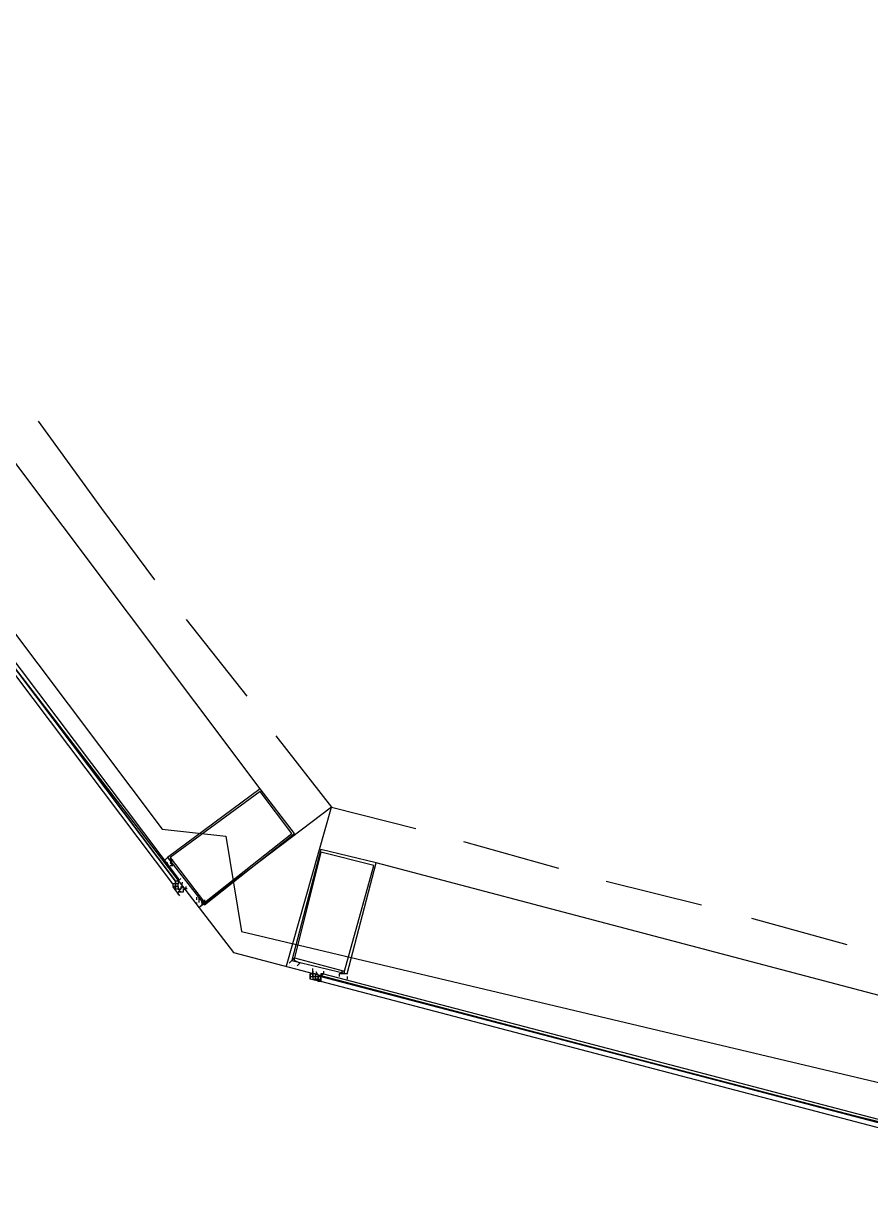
# Model space of a CAD drawing. Header units: feet. Extents: x -84 to 198, y -22 to 181.
# Drawn here: x 26.98 to 31.25, y 20.37 to 26.3 of the extents above; entities that cross this region are included whole.
import ezdxf

# ---------------------------------------------------------------- set-up
doc = ezdxf.new("R2010")
doc.units = ezdxf.units.FT
doc.layers.add('A-AREA-UNIDAD', color=30, linetype='CONTINUOUS')
doc.layers.add('A-LINEA', color=7, linetype='CONTINUOUS')

msp = doc.modelspace()

# ---------------------------------------------------------------- linework, layer by layer
at = {"layer": 'A-AREA-UNIDAD'}
msp.add_lwpolyline([(23.392, 28.4089), (25.28, 25.4756), (25.6, 25.44), (25.632, 24.96), (27.68, 22.24), (28, 22.2044), (28.08, 21.7244), (39.712, 18.9689), (47.68, 17.5644), (55.712, 16.5156), (55.808, 17.0489), (56.4, 17.0844), (56.448, 17.28), (58.752, 17.0844), (61.952, 30.56)], dxfattribs=at)
at = {"layer": 'A-LINEA'}
for p, q in [((28.1733, 22.4444), (25.9467, 25.4044)), ((27.8, 23.2978), (28.1067, 22.9111)), ((29.2, 22.1778), (29.68, 22.0444)), ((27.7067, 22.0578), (27.7067, 22.0578)), ((32.3467, 21.1244), (28.76, 22.0711)), ((27.7467, 21.9778), (27.7467, 21.9644)), ((27.7467, 21.9778), (27.7467, 21.9778)), ((27.7467, 21.9778), (27.7467, 21.9778)), ((27.7467, 21.9778), (27.7467, 21.9778)), ((27.7467, 21.9778), (27.7467, 21.9778)), ((27.7467, 21.9644), (27.7467, 21.9778)), ((27.7467, 21.9778), (27.7467, 21.9778)), ((27.7467, 21.9778), (27.7467, 21.9778)), ((27.76, 21.9778), (27.76, 21.9644)), ((27.76, 21.9778), (27.76, 21.9778)), ((27.76, 21.9778), (27.76, 21.9778)), ((27.76, 21.9778), (27.76, 21.9778)), ((27.76, 21.9778), (27.76, 21.9778)), ((27.76, 21.9778), (27.76, 21.9778)), ((27.76, 21.9778), (27.76, 21.9778)), ((27.76, 21.9778), (27.76, 21.9778)), ((27.76, 21.9778), (27.76, 21.9778)), ((27.76, 21.9778), (27.76, 21.9778)), ((27.76, 21.9778), (27.76, 21.9778)), ((27.76, 21.9778), (27.76, 21.9778)), ((27.76, 21.9778), (27.76, 21.9778)), ((27.76, 21.9778), (27.76, 21.9778)), ((27.76, 21.9778), (27.76, 21.9778)), ((27.76, 21.9778), (27.76, 21.9778)), ((27.76, 21.9778), (27.76, 21.9778)), ((27.76, 21.9778), (27.76, 21.9778)), ((27.7733, 21.9911), (27.7733, 21.9911)), ((29.92, 21.9778), (30.4, 21.8578)), ((27.7333, 21.9644), (27.7333, 21.9644)), ((27.7333, 21.9644), (27.7333, 21.9511)), ((27.7333, 21.9511), (27.7333, 21.9511)), ((27.7333, 21.9511), (27.7333, 21.9511)), ((27.7333, 21.9511), (27.7333, 21.9511)), ((27.7333, 21.9511), (27.7333, 21.9511)), ((27.7333, 21.9511), (27.7333, 21.9511)), ((27.7333, 21.9511), (27.7333, 21.9511)), ((27.7333, 21.9511), (27.7333, 21.9511)), ((27.7467, 21.9511), (27.7333, 21.9511)), ((27.7333, 21.9511), (27.7333, 21.9511)), ((27.7467, 21.9511), (27.7333, 21.9511)), ((27.7694, 21.9037), (27.7345, 21.9501)), ((27.76, 21.9644), (27.7467, 21.9644)), ((27.7467, 21.9644), (27.7467, 21.9644)), ((27.7467, 21.9644), (27.7467, 21.9644)), ((27.7467, 21.9644), (27.7467, 21.9644)), ((27.7467, 21.9644), (27.7467, 21.9644)), ((27.7467, 21.9644), (27.7467, 21.9644)), ((27.7467, 21.9644), (27.7467, 21.9644)), ((27.7467, 21.9644), (27.7467, 21.9644)), ((27.7467, 21.9644), (27.7467, 21.9644)), ((27.7467, 21.9644), (27.7467, 21.9644)), ((27.7467, 21.9644), (27.7467, 21.9644)), ((27.7467, 21.9644), (27.7467, 21.9511)), ((27.7467, 21.9644), (27.7467, 21.9644)), ((27.7467, 21.9644), (27.7467, 21.9644)), ((27.7467, 21.9644), (27.7467, 21.9644)), ((27.7467, 21.9644), (27.7467, 21.9644)), ((27.7467, 21.9644), (27.7467, 21.9644)), ((27.7467, 21.9511), (27.7467, 21.9644)), ((27.7467, 21.9644), (27.7467, 21.9644)), ((27.7467, 21.9644), (27.7467, 21.9644)), ((27.7467, 21.9644), (27.7467, 21.9644)), ((27.7467, 21.9644), (27.7467, 21.9644)), ((27.7467, 21.9644), (27.7467, 21.9644)), ((27.7467, 21.9644), (27.7467, 21.9644)), ((27.7467, 21.9644), (27.7467, 21.9644)), ((27.7467, 21.9644), (27.7467, 21.9644)), ((27.7467, 21.9644), (27.7467, 21.9644)), ((27.7467, 21.9644), (27.7467, 21.9644)), ((27.7467, 21.9511), (27.7467, 21.9511)), ((27.7467, 21.9511), (27.7467, 21.9511)), ((27.7467, 21.9511), (27.7467, 21.9511)), ((27.7467, 21.9511), (27.7467, 21.9511)), ((27.7467, 21.9511), (27.7467, 21.9511)), ((27.7467, 21.9511), (27.7467, 21.9511)), ((27.7467, 21.9511), (27.7467, 21.9511)), ((27.7467, 21.9511), (27.7467, 21.9511)), ((27.7467, 21.9511), (27.7467, 21.9511)), ((27.7467, 21.9511), (27.7467, 21.9511)), ((27.7467, 21.9511), (27.7467, 21.9511)), ((27.7467, 21.9511), (27.7467, 21.9511)), ((27.7467, 21.9511), (27.7467, 21.9511)), ((27.7467, 21.9511), (27.7467, 21.9511)), ((27.7467, 21.9511), (27.7467, 21.9511)), ((27.7467, 21.9511), (27.7467, 21.9511)), ((27.7467, 21.9511), (27.7467, 21.9511)), ((27.7467, 21.9378), (27.7467, 21.9511)), ((27.7467, 21.9511), (27.7467, 21.9511)), ((27.7467, 21.9511), (27.7467, 21.9511)), ((27.7467, 21.9511), (27.7467, 21.9511)), ((27.7467, 21.9511), (27.7467, 21.9511)), ((27.7467, 21.9511), (27.7467, 21.9511)), ((27.7467, 21.9511), (27.7467, 21.9511)), ((27.7467, 21.9511), (27.76, 21.9511)), ((27.7467, 21.9511), (27.7467, 21.9511)), ((27.7467, 21.9511), (27.7467, 21.9511)), ((27.7467, 21.9511), (27.7467, 21.9511)), ((27.7467, 21.9511), (27.7467, 21.9511)), ((27.76, 21.9511), (27.7467, 21.9511)), ((27.7467, 21.9378), (27.7467, 21.9378)), ((27.7467, 21.9378), (27.7467, 21.9378)), ((27.7467, 21.9378), (27.7467, 21.9378)), ((27.7467, 21.9378), (27.7467, 21.9378)), ((27.7467, 21.9378), (27.7467, 21.9378)), ((27.7467, 21.9378), (27.7467, 21.9378)), ((27.7467, 21.9378), (27.7467, 21.9378)), ((27.76, 21.9378), (27.7467, 21.9378)), ((27.7467, 21.9378), (27.7467, 21.9378)), ((27.7467, 21.9378), (27.7467, 21.9378)), ((27.76, 21.9644), (27.76, 21.9644)), ((27.76, 21.9644), (27.76, 21.9644)), ((27.76, 21.9644), (27.76, 21.9644)), ((27.76, 21.9644), (27.76, 21.9644)), ((27.76, 21.9644), (27.76, 21.9644)), ((27.76, 21.9644), (27.76, 21.9644)), ((27.76, 21.9644), (27.76, 21.9644)), ((27.76, 21.9644), (27.76, 21.9644)), ((27.76, 21.9644), (27.76, 21.9644)), ((27.76, 21.9644), (27.76, 21.9644)), ((27.76, 21.9644), (27.76, 21.9644)), ((27.76, 21.9644), (27.76, 21.9644)), ((27.76, 21.9644), (27.76, 21.9644)), ((27.76, 21.9644), (27.76, 21.9644)), ((27.76, 21.9644), (27.76, 21.9644)), ((27.76, 21.9644), (27.76, 21.9644)), ((27.76, 21.9644), (27.76, 21.9644)), ((27.76, 21.9644), (27.76, 21.9644)), ((27.76, 21.9644), (27.76, 21.9644)), ((27.76, 21.9644), (27.76, 21.9644)), ((27.76, 21.9644), (27.76, 21.9644)), ((27.76, 21.9644), (27.76, 21.9644)), ((27.76, 21.9644), (27.76, 21.9644)), ((27.76, 21.9644), (27.76, 21.9644)), ((27.76, 21.9511), (27.76, 21.9644)), ((27.76, 21.9644), (27.76, 21.9644)), ((27.76, 21.9511), (27.76, 21.9511)), ((27.76, 21.9511), (27.76, 21.9511)), ((27.76, 21.9511), (27.76, 21.9511)), ((27.76, 21.9511), (27.76, 21.9511)), ((27.76, 21.9511), (27.76, 21.9511)), ((27.76, 21.9511), (27.76, 21.9511)), ((27.76, 21.9511), (27.76, 21.9511)), ((27.76, 21.9511), (27.76, 21.9511)), ((27.76, 21.9511), (27.76, 21.9511)), ((27.76, 21.9511), (27.76, 21.9511)), ((27.76, 21.9511), (27.76, 21.9511)), ((27.76, 21.9511), (27.76, 21.9511)), ((27.76, 21.9511), (27.76, 21.9511)), ((27.76, 21.9511), (27.76, 21.9378)), ((27.76, 21.9511), (27.76, 21.9378)), ((27.76, 21.9511), (27.76, 21.9511)), ((27.76, 21.9511), (27.76, 21.9511)), ((27.76, 21.9511), (27.76, 21.9511)), ((27.76, 21.9511), (27.76, 21.9511)), ((27.76, 21.9511), (27.76, 21.9511)), ((27.76, 21.9511), (27.76, 21.9511)), ((27.76, 21.9511), (27.76, 21.9511)), ((27.76, 21.9511), (27.76, 21.9378)), ((27.76, 21.9511), (27.76, 21.9511)), ((27.76, 21.9511), (27.76, 21.9511)), ((27.76, 21.9511), (27.76, 21.9511)), ((27.76, 21.9511), (27.76, 21.9511)), ((27.76, 21.9511), (27.76, 21.9511)), ((27.76, 21.9511), (27.76, 21.9511)), ((27.76, 21.9511), (27.76, 21.9511)), ((27.76, 21.9511), (27.76, 21.9511)), ((27.76, 21.9378), (27.76, 21.9378)), ((27.76, 21.9378), (27.76, 21.9378)), ((27.76, 21.9378), (27.7733, 21.9378)), ((27.76, 21.9378), (27.76, 21.9378)), ((27.76, 21.9378), (27.76, 21.9378)), ((27.76, 21.9378), (27.76, 21.9378)), ((27.76, 21.9378), (27.76, 21.9378)), ((27.76, 21.9378), (27.76, 21.9378)), ((27.76, 21.9378), (27.76, 21.9378)), ((27.76, 21.9378), (27.76, 21.9378)), ((27.76, 21.9378), (27.76, 21.9378)), ((27.76, 21.9378), (27.76, 21.9378)), ((27.76, 21.9378), (27.76, 21.9378)), ((27.76, 21.9378), (27.76, 21.9378)), ((27.76, 21.9378), (27.76, 21.9378)), ((27.76, 21.9378), (27.76, 21.9378)), ((27.76, 21.9378), (27.76, 21.9378)), ((27.76, 21.9378), (27.76, 21.9378)), ((27.76, 21.9378), (27.76, 21.9378)), ((27.76, 21.9378), (27.76, 21.9378)), ((27.76, 21.9378), (27.7733, 21.9378)), ((27.76, 21.9378), (27.7733, 21.9378)), ((27.76, 21.9378), (27.7733, 21.9378)), ((27.76, 21.9378), (27.76, 21.9378)), ((27.7733, 21.9244), (27.76, 21.9378)), ((27.7733, 21.9244), (27.76, 21.9378)), ((27.7733, 21.9244), (27.76, 21.9244)), ((27.76, 21.9244), (27.76, 21.9244)), ((27.76, 21.9244), (27.76, 21.9244)), ((27.76, 21.9244), (27.76, 21.9244)), ((27.76, 21.9244), (27.76, 21.9244)), ((27.76, 21.9244), (27.76, 21.9244)), ((27.76, 21.9244), (27.76, 21.9244)), ((27.76, 21.9244), (27.76, 21.9244)), ((27.76, 21.9244), (27.76, 21.9244)), ((27.76, 21.9244), (27.76, 21.9244)), ((27.76, 21.9244), (27.76, 21.9244)), ((27.76, 21.9244), (27.76, 21.9244)), ((27.76, 21.9244), (27.76, 21.9244)), ((27.76, 21.9244), (27.76, 21.9244)), ((27.76, 21.9244), (27.76, 21.9244)), ((27.76, 21.9244), (27.76, 21.9244)), ((27.76, 21.9244), (27.76, 21.9244)), ((27.76, 21.9111), (27.76, 21.9244)), ((27.7733, 21.9511), (27.7733, 21.9511)), ((27.7733, 21.9511), (27.7733, 21.9511)), ((27.7733, 21.9511), (27.7733, 21.9511)), ((27.7733, 21.9511), (27.7733, 21.9511)), ((27.7733, 21.9511), (27.7733, 21.9511)), ((27.7733, 21.9511), (27.7733, 21.9511)), ((27.7733, 21.9511), (27.7733, 21.9378)), ((27.7733, 21.9511), (27.7733, 21.9378)), ((27.7733, 21.9511), (27.7733, 21.9511)), ((27.7733, 21.9511), (27.7733, 21.9378)), ((27.7733, 21.9511), (27.7733, 21.9378)), ((27.7733, 21.9378), (27.7733, 21.9378)), ((27.7733, 21.9378), (27.7733, 21.9378)), ((27.7733, 21.9378), (27.7733, 21.9378)), ((27.7733, 21.9378), (27.7733, 21.9378)), ((27.7733, 21.9378), (27.7733, 21.9378)), ((27.7733, 21.9378), (27.7733, 21.9378)), ((27.7733, 21.9378), (27.7733, 21.9378)), ((27.7733, 21.9378), (27.7733, 21.9378)), ((27.7733, 21.9378), (27.7733, 21.9378)), ((27.7733, 21.9378), (27.7733, 21.9378)), ((27.7733, 21.9378), (27.7733, 21.9378)), ((27.7733, 21.9378), (27.7733, 21.9378)), ((27.7733, 21.9378), (27.7733, 21.9378)), ((27.7733, 21.9378), (27.7733, 21.9378)), ((27.7733, 21.9378), (27.7733, 21.9378)), ((27.7733, 21.9378), (27.7733, 21.9378)), ((27.7733, 21.9378), (27.7733, 21.9378)), ((27.7733, 21.9378), (27.7733, 21.9378)), ((27.7733, 21.9378), (27.7733, 21.9378)), ((27.7733, 21.9378), (27.7733, 21.9378)), ((27.7733, 21.9378), (27.7733, 21.9378)), ((27.7733, 21.9378), (27.7733, 21.9378)), ((27.7733, 21.9244), (27.7733, 21.9244)), ((27.7733, 21.9244), (27.7733, 21.9244)), ((27.7733, 21.9244), (27.7733, 21.9244)), ((27.7733, 21.9244), (27.7733, 21.9244)), ((27.7733, 21.9244), (27.7733, 21.9244)), ((27.7733, 21.9244), (27.7733, 21.9244)), ((27.7733, 21.9244), (27.7733, 21.9244)), ((27.7733, 21.9244), (27.7733, 21.9244)), ((27.7733, 21.9244), (27.7733, 21.9244)), ((27.7733, 21.9244), (27.7733, 21.9244)), ((27.7733, 21.9244), (27.7733, 21.9244)), ((27.7733, 21.9244), (27.7733, 21.9244)), ((27.7733, 21.9244), (27.7733, 21.9244)), ((27.7733, 21.9244), (27.7733, 21.9244)), ((27.7733, 21.9244), (27.7733, 21.9244)), ((27.7867, 21.9378), (27.7867, 21.9378)), ((27.7867, 21.9378), (27.7867, 21.9378)), ((27.7867, 21.9378), (27.7867, 21.9378)), ((27.7867, 21.9378), (27.7867, 21.9378)), ((27.7867, 21.9378), (27.8, 21.9378)), ((27.7867, 21.9378), (27.7867, 21.9378)), ((27.7867, 21.9378), (27.7867, 21.9378)), ((27.7867, 21.9378), (27.7867, 21.9378)), ((27.7867, 21.9378), (27.7867, 21.9378)), ((27.7867, 21.9378), (27.7867, 21.9378)), ((27.7867, 21.9378), (27.7867, 21.9378)), ((27.7867, 21.9378), (27.7867, 21.9378)), ((27.7867, 21.9378), (27.7867, 21.9378)), ((27.7867, 21.9378), (27.7867, 21.9378)), ((27.7867, 21.9378), (27.7867, 21.9378)), ((27.8, 21.9378), (27.7867, 21.9378)), ((27.7867, 21.9378), (27.7867, 21.9378)), ((27.7867, 21.9244), (27.7867, 21.9244)), ((27.7867, 21.9244), (27.7867, 21.9244)), ((27.8, 21.9511), (27.8, 21.9511)), ((27.8, 21.9511), (27.8, 21.9511)), ((27.8533, 21.8978), (27.8533, 21.8844)), ((27.8667, 21.8578), (27.8667, 21.8578)), ((30.6533, 21.7911), (31.1333, 21.6578)), ((28.32, 21.5511), (28.32, 21.5511)), ((28.3467, 21.5511), (28.3467, 21.5511)), ((28.3467, 21.5511), (28.3467, 21.5511)), ((28.4267, 21.5111), (28.4267, 21.4978)), ((28.4267, 21.5111), (28.4267, 21.5111)), ((28.4267, 21.5111), (28.4267, 21.5111)), ((28.4267, 21.5111), (28.4267, 21.5111)), ((28.4267, 21.5111), (28.4267, 21.5111)), ((28.4267, 21.5111), (28.4267, 21.5111)), ((28.44, 21.5111), (28.4267, 21.5111)), ((28.44, 21.5111), (28.4267, 21.5111)), ((28.4267, 21.4978), (28.4267, 21.4844)), ((28.4267, 21.4978), (28.44, 21.4978)), ((28.4267, 21.4978), (28.4267, 21.4978)), ((28.4267, 21.4978), (28.44, 21.4978)), ((28.44, 21.5244), (28.44, 21.5244)), ((28.44, 21.5244), (28.44, 21.5244)), ((28.44, 21.5244), (28.44, 21.5244)), ((28.44, 21.5244), (28.44, 21.5244)), ((28.44, 21.5244), (28.44, 21.5244)), ((28.44, 21.5244), (28.44, 21.5111)), ((28.44, 21.5244), (28.44, 21.5111)), ((28.44, 21.5244), (28.44, 21.5111)), ((28.44, 21.5244), (28.44, 21.5244)), ((28.44, 21.5111), (28.44, 21.5111)), ((28.44, 21.5111), (28.44, 21.5111)), ((28.44, 21.5111), (28.44, 21.4978)), ((28.44, 21.5111), (28.44, 21.5111)), ((28.44, 21.5111), (28.44, 21.5111)), ((28.44, 21.5111), (28.44, 21.5111)), ((28.44, 21.5111), (28.44, 21.4978)), ((28.44, 21.5111), (28.44, 21.5111)), ((28.44, 21.5111), (28.44, 21.5111)), ((28.44, 21.5111), (28.44, 21.5111)), ((28.44, 21.5111), (28.44, 21.5111)), ((28.44, 21.5111), (28.44, 21.5111)), ((28.44, 21.5111), (28.44, 21.5111)), ((28.44, 21.5111), (28.44, 21.5111)), ((28.44, 21.5111), (28.44, 21.5111)), ((28.44, 21.5111), (28.44, 21.5111)), ((28.44, 21.4978), (28.44, 21.5111)), ((28.44, 21.4978), (28.44, 21.5111)), ((28.4533, 21.4978), (28.44, 21.4978)), ((28.44, 21.4978), (28.44, 21.4978)), ((28.44, 21.4978), (28.44, 21.4978)), ((28.44, 21.4978), (28.4533, 21.4978)), ((28.44, 21.4978), (28.44, 21.4844)), ((28.44, 21.4978), (28.44, 21.4978)), ((28.44, 21.4978), (28.44, 21.4978)), ((28.44, 21.4978), (28.44, 21.4978)), ((28.44, 21.4978), (28.44, 21.4978)), ((28.44, 21.4978), (28.44, 21.4978)), ((28.44, 21.4978), (28.44, 21.4978)), ((28.44, 21.4978), (28.44, 21.4844)), ((28.44, 21.4978), (28.44, 21.4978)), ((28.44, 21.4978), (28.44, 21.4978)), ((28.44, 21.4978), (28.44, 21.4978)), ((28.44, 21.4978), (28.44, 21.4844)), ((28.44, 21.4978), (28.44, 21.4844)), ((28.44, 21.4978), (28.44, 21.4978)), ((28.44, 21.4978), (28.44, 21.4978)), ((28.44, 21.4978), (28.44, 21.4978)), ((28.44, 21.4978), (28.44, 21.4978)), ((28.44, 21.4978), (28.44, 21.4978)), ((28.44, 21.4978), (28.44, 21.4978)), ((28.44, 21.4978), (28.44, 21.4978)), ((28.44, 21.4978), (28.44, 21.4978)), ((28.44, 21.4978), (28.44, 21.4978)), ((28.44, 21.4978), (28.44, 21.4978)), ((28.4533, 21.5111), (28.4533, 21.5111)), ((28.4533, 21.5111), (28.4533, 21.4978)), ((28.4533, 21.5111), (28.4533, 21.5111)), ((28.4533, 21.4978), (28.4533, 21.4978)), ((28.4533, 21.4978), (28.4667, 21.4978)), ((28.4533, 21.4978), (28.4533, 21.4978)), ((28.4533, 21.4978), (28.4533, 21.4978)), ((28.4533, 21.4978), (28.4533, 21.4978)), ((28.4533, 21.4978), (28.4533, 21.4978)), ((28.4533, 21.4978), (28.4533, 21.4978)), ((28.4533, 21.4978), (28.4533, 21.4978)), ((28.4533, 21.4978), (28.4533, 21.4978)), ((28.4533, 21.4978), (28.4533, 21.4978)), ((28.4533, 21.4978), (28.4533, 21.4978)), ((28.4533, 21.4978), (28.4533, 21.4978)), ((28.4533, 21.4978), (28.4533, 21.4978)), ((28.4533, 21.4978), (28.4533, 21.4978)), ((28.4533, 21.4978), (28.4533, 21.4978)), ((28.4533, 21.4978), (28.4533, 21.4978)), ((28.4533, 21.4978), (28.4533, 21.4978)), ((28.4533, 21.4978), (28.4667, 21.4978)), ((28.4533, 21.4978), (28.4533, 21.4978)), ((28.4533, 21.4978), (28.4533, 21.4978)), ((28.4533, 21.4844), (28.4533, 21.4978)), ((28.4533, 21.4844), (28.4533, 21.4978)), ((28.4533, 21.4978), (28.4533, 21.4978)), ((28.4533, 21.4978), (28.4533, 21.4978)), ((28.4533, 21.4978), (28.4533, 21.4978)), ((28.4533, 21.4978), (28.4533, 21.4978)), ((28.4533, 21.4978), (28.4533, 21.4978)), ((28.4533, 21.4978), (28.4533, 21.4978)), ((28.4533, 21.4978), (28.4533, 21.4978)), ((28.4533, 21.4978), (28.4533, 21.4978)), ((28.4667, 21.4978), (28.4667, 21.4978)), ((28.4667, 21.4978), (28.4667, 21.4978)), ((28.4667, 21.4978), (28.4667, 21.4978)), ((28.4667, 21.4978), (28.4667, 21.4978)), ((28.4667, 21.4978), (28.4667, 21.4978)), ((28.4667, 21.4978), (28.4667, 21.4978)), ((28.4667, 21.4978), (28.4667, 21.4978)), ((28.4667, 21.4978), (28.4667, 21.4978)), ((28.4667, 21.4978), (28.4667, 21.4978)), ((28.4667, 21.4978), (28.4667, 21.4978)), ((28.4667, 21.4978), (28.4667, 21.4978)), ((28.4667, 21.4978), (28.4667, 21.4978)), ((28.48, 21.4978), (28.4667, 21.4978)), ((28.4667, 21.4978), (28.4667, 21.4978)), ((28.4667, 21.4978), (28.4667, 21.4978)), ((28.48, 21.4978), (28.4667, 21.4978)), ((28.4667, 21.4978), (28.4667, 21.4978)), ((28.4667, 21.4978), (28.4667, 21.4978)), ((28.4667, 21.4978), (28.4667, 21.4978)), ((28.4667, 21.4978), (28.4667, 21.4978)), ((28.4667, 21.4978), (28.4667, 21.4978)), ((28.4667, 21.4978), (28.4667, 21.4978)), ((28.4667, 21.4978), (28.4667, 21.4978)), ((28.4667, 21.4978), (28.4667, 21.4978)), ((28.4667, 21.4978), (28.4667, 21.4978)), ((28.4667, 21.4978), (28.48, 21.4978)), ((28.4667, 21.4978), (28.4667, 21.4978)), ((28.4667, 21.4978), (28.48, 21.4978)), ((28.48, 21.4978), (28.4667, 21.4978)), ((28.48, 21.4978), (28.4667, 21.4978)), ((28.4667, 21.4978), (28.4667, 21.4978)), ((28.48, 21.4978), (28.4667, 21.4978)), ((28.48, 21.4978), (28.4667, 21.4978)), ((28.4667, 21.4978), (28.4667, 21.4978)), ((28.48, 21.5111), (28.48, 21.5111)), ((28.48, 21.5111), (28.48, 21.5111)), ((28.48, 21.5111), (28.48, 21.5111)), ((28.48, 21.5111), (28.48, 21.5111)), ((28.48, 21.5111), (28.48, 21.5111)), ((28.48, 21.5111), (28.48, 21.5111)), ((28.48, 21.5111), (28.48, 21.5111)), ((28.4933, 21.5111), (28.48, 21.5111)), ((28.4933, 21.5111), (28.48, 21.5111)), ((28.48, 21.4978), (28.48, 21.4844)), ((28.48, 21.4978), (28.48, 21.4978)), ((28.48, 21.4978), (28.48, 21.4978)), ((28.48, 21.4978), (28.48, 21.4844)), ((28.48, 21.4978), (28.48, 21.4978)), ((28.48, 21.4978), (28.48, 21.4978)), ((28.48, 21.4978), (28.48, 21.4978)), ((28.48, 21.4978), (28.48, 21.4978)), ((28.48, 21.4978), (28.48, 21.4978)), ((28.48, 21.4978), (28.48, 21.4978)), ((28.48, 21.4978), (28.48, 21.4978)), ((28.4933, 21.5111), (28.4933, 21.5111)), ((28.4933, 21.5111), (28.4933, 21.5111)), ((28.6, 21.5111), (28.6, 21.5111)), ((28.4821, 21.4694), (28.426, 21.4841)), ((28.4267, 21.4844), (28.4267, 21.4844)), ((28.4267, 21.4844), (28.4267, 21.4844)), ((28.4267, 21.4844), (28.4267, 21.4844)), ((28.4267, 21.4844), (28.4267, 21.4844)), ((28.4267, 21.4844), (28.4267, 21.4844)), ((28.4267, 21.4844), (28.4267, 21.4844)), ((28.44, 21.4844), (28.44, 21.4844)), ((28.44, 21.4844), (28.44, 21.4844)), ((28.44, 21.4844), (28.44, 21.4844)), ((28.44, 21.4844), (28.44, 21.4844)), ((28.44, 21.4844), (28.44, 21.4844)), ((28.44, 21.4844), (28.44, 21.4844)), ((28.44, 21.4844), (28.44, 21.4844)), ((28.44, 21.4844), (28.44, 21.4844)), ((28.44, 21.4844), (28.4533, 21.4844)), ((28.44, 21.4844), (28.44, 21.4844)), ((28.44, 21.4844), (28.44, 21.4844)), ((28.44, 21.4844), (28.44, 21.4844)), ((28.44, 21.4844), (28.44, 21.4844)), ((28.44, 21.4844), (28.44, 21.4844)), ((28.44, 21.4844), (28.44, 21.4844)), ((28.44, 21.4844), (28.44, 21.4844)), ((28.44, 21.4844), (28.44, 21.4844)), ((28.44, 21.4844), (28.44, 21.4844)), ((28.44, 21.4844), (28.44, 21.4844)), ((28.4667, 21.4844), (28.4533, 21.4844)), ((28.4533, 21.4844), (28.4533, 21.4844)), ((28.4533, 21.4844), (28.4533, 21.4844)), ((28.4533, 21.4844), (28.4533, 21.4844)), ((28.4533, 21.4844), (28.4533, 21.4844)), ((28.4533, 21.4844), (28.4533, 21.4844)), ((28.4533, 21.4844), (28.4533, 21.4844)), ((28.4533, 21.4844), (28.4533, 21.4844)), ((28.4533, 21.4844), (28.4533, 21.4844)), ((28.4533, 21.4844), (28.4667, 21.4844)), ((28.4533, 21.4844), (28.4533, 21.4844)), ((28.4533, 21.4844), (28.4533, 21.4844)), ((28.4533, 21.4844), (28.4533, 21.4844)), ((28.4533, 21.4844), (28.4533, 21.4844)), ((28.4533, 21.4844), (28.4533, 21.4844)), ((28.4533, 21.4844), (28.4533, 21.4844)), ((28.4533, 21.4844), (28.4533, 21.4844)), ((28.4533, 21.4844), (28.4533, 21.4844)), ((28.4533, 21.4844), (28.4533, 21.4844)), ((28.4533, 21.4844), (28.4533, 21.4844)), ((28.4533, 21.4844), (28.4533, 21.4844)), ((28.4533, 21.4844), (28.4533, 21.4844)), ((28.4533, 21.4844), (28.4533, 21.4844)), ((28.4533, 21.4844), (28.4533, 21.4844)), ((28.4533, 21.4844), (28.4533, 21.4844)), ((28.4533, 21.4844), (28.4533, 21.4844)), ((28.4533, 21.4844), (28.4533, 21.4844)), ((28.4533, 21.4844), (28.4533, 21.4844)), ((28.4533, 21.4844), (28.4533, 21.4844)), ((28.4667, 21.4844), (28.4667, 21.4844)), ((28.4667, 21.4844), (28.48, 21.4844)), ((28.4667, 21.4844), (28.4667, 21.4844)), ((28.4667, 21.4844), (28.4667, 21.4844)), ((28.4667, 21.4844), (28.4667, 21.4844)), ((28.4667, 21.4844), (28.4667, 21.4844)), ((28.4667, 21.4844), (28.4667, 21.4844)), ((28.4667, 21.4844), (28.4667, 21.4844)), ((28.4667, 21.4844), (28.4667, 21.4844)), ((28.4667, 21.4844), (28.48, 21.4844)), ((28.4667, 21.4844), (28.4667, 21.4844)), ((28.4667, 21.4844), (28.4667, 21.4844)), ((28.4667, 21.4844), (28.4667, 21.4844)), ((28.4667, 21.4844), (28.48, 21.4844)), ((28.4667, 21.4844), (28.4667, 21.4844)), ((28.4667, 21.4711), (28.4667, 21.4844)), ((28.48, 21.4711), (28.4667, 21.4844)), ((28.48, 21.4711), (28.4667, 21.4711)), ((28.48, 21.4711), (28.4667, 21.4711)), ((28.48, 21.4844), (28.48, 21.4844)), ((28.48, 21.4844), (28.48, 21.4844)), ((28.48, 21.4844), (28.48, 21.4844)), ((28.48, 21.4844), (28.48, 21.4844)), ((28.48, 21.4844), (28.48, 21.4844)), ((28.48, 21.4844), (28.48, 21.4844)), ((28.48, 21.4844), (28.48, 21.4844)), ((28.48, 21.4844), (28.48, 21.4711)), ((28.48, 21.4844), (28.48, 21.4844)), ((28.48, 21.4844), (28.48, 21.4844)), ((28.48, 21.4844), (28.48, 21.4711)), ((28.48, 21.4844), (28.48, 21.4844)), ((28.48, 21.4844), (28.48, 21.4844)), ((28.48, 21.4844), (28.48, 21.4844)), ((28.48, 21.4844), (28.48, 21.4844)), ((28.48, 21.4844), (28.48, 21.4844)), ((28.48, 21.4844), (28.48, 21.4844)), ((28.48, 21.4711), (28.48, 21.4711)), ((28.48, 21.4711), (28.48, 21.4711)), ((28.48, 21.4711), (28.48, 21.4711)), ((28.48, 21.4711), (28.48, 21.4711)), ((28.48, 21.4711), (28.48, 21.4711)), ((28.48, 21.4711), (28.48, 21.4711)), ((28.48, 21.4711), (28.48, 21.4711)), ((28.5733, 21.4844), (28.5733, 21.4844))]:
    msp.add_line(p, q, dxfattribs=at)
for points in [[(27.7333, 21.9644), (25.36, 25.1111), (25.3733, 25.1244), (27.7467, 21.9778), (27.7467, 21.9644), (27.7333, 21.9644)], [(27.7467, 21.9778), (25.3733, 25.1244), (25.3867, 25.1378), (27.76, 21.9911), (27.76, 21.9778), (27.7467, 21.9778)], [(27.0533, 24.2978), (27.3733, 23.8578), (27.64, 23.4978)], [(26.7067, 23.3511), (28.04, 21.6178), (31.0267, 20.8311), (34.0133, 20.0978), (37.0133, 19.4044), (40.0267, 18.7778), (43.0533, 18.2044), (46.0933, 17.6844), (49.1467, 17.2178), (52.2, 16.8044), (55.2533, 16.4444), (58.32, 16.1511), (60.4, 16.0178), (62.48, 15.9511), (64.5467, 15.9244), (66.6267, 15.9511), (68.7067, 16.0178), (70.7867, 16.1511), (72.8533, 16.3244), (74.92, 16.5511), (76.9867, 16.8178), (79.04, 17.1511), (81.08, 17.5244), (83.12, 17.9378)], [(28.2533, 22.7111), (28.5333, 22.3511), (28.96, 22.2444)], [(28.3467, 22.2178), (28.1733, 22.4444), (27.7067, 22.0978), (27.8933, 21.8578), (28.3467, 22.2178)], [(28.3333, 22.2178), (28.1733, 22.4311), (27.72, 22.0978), (27.8933, 21.8711), (28.3333, 22.2178)], [(28.3067, 21.5511), (28.5333, 22.3511), (27.8667, 21.8444)], [(27.72, 22.0578), (27.72, 22.0578), (27.72, 22.0578), (27.7333, 22.0578), (27.7333, 22.0578), (27.72, 22.0711), (27.72, 22.0711), (27.7333, 22.0844), (27.7333, 22.0844), (27.7333, 22.0844), (27.7333, 22.0844), (27.7333, 22.0844), (27.72, 22.0978), (27.72, 22.0844), (27.72, 22.0844), (27.72, 22.0844), (27.72, 22.0844), (27.7067, 22.0978), (27.7067, 22.0978), (27.6933, 22.0844), (27.6933, 22.0844)], [(28.76, 22.0711), (28.48, 22.1378), (28.3333, 21.5778), (28.6133, 21.5111), (28.76, 22.0711)], [(28.7467, 22.0578), (28.48, 22.1244), (28.3467, 21.5911), (28.6, 21.5244), (28.7467, 22.0578)], [(27.7067, 22.0578), (27.7067, 22.0711), (27.7067, 22.0711), (27.6933, 22.0711), (27.6933, 22.0711)], [(27.7333, 22.0844), (27.72, 22.0844), (27.72, 22.0844), (27.72, 22.0844), (27.72, 22.0844)], [(27.7733, 21.9911), (27.76, 21.9778), (27.7467, 21.9778), (27.7467, 21.9644), (27.7333, 21.9644)], [(27.7804, 21.973), (27.7777, 21.9453), (27.8053, 21.9418)], [(27.7467, 21.9644), (27.7467, 21.9644), (27.7333, 21.9644)], [(27.7467, 21.9644), (27.7467, 21.9644), (27.7333, 21.9644)], [(27.7333, 21.9644), (27.7333, 21.9511), (27.7467, 21.9511)], [(27.7467, 21.9644), (27.7467, 21.9511), (27.7467, 21.9644)], [(27.7467, 21.9644), (27.7467, 21.9511), (27.7467, 21.9644)], [(27.76, 21.9511), (27.76, 21.9378), (27.7733, 21.9378)], [(27.76, 21.9244), (27.7733, 21.9244), (27.7867, 21.9244), (27.7867, 21.9378), (27.8, 21.9378), (27.8, 21.9511)], [(27.76, 21.9378), (27.7733, 21.9378), (27.76, 21.9378)], [(27.7733, 21.9244), (27.7733, 21.9244), (27.7867, 21.9244)], [(27.8533, 21.8711), (27.8533, 21.8578), (27.8533, 21.8578)], [(27.8533, 21.8711), (27.8533, 21.8711), (27.8533, 21.8711), (27.8533, 21.8711)], [(27.8667, 21.8711), (27.8667, 21.8978), (27.8667, 21.8978)], [(27.8933, 21.8844), (27.8933, 21.8711), (27.88, 21.8711), (27.88, 21.8711), (27.88, 21.8711), (27.88, 21.8711), (27.88, 21.8578), (27.88, 21.8578), (27.8667, 21.8444), (27.8667, 21.8444), (27.8667, 21.8444)], [(27.88, 21.8711), (27.88, 21.8844), (27.88, 21.8844), (27.88, 21.8844), (27.88, 21.8844), (27.88, 21.8844), (27.88, 21.8844)], [(27.88, 21.8844), (27.88, 21.8711), (27.88, 21.8711), (27.88, 21.8711), (27.88, 21.8711)], [(28.3467, 21.5911), (28.3333, 21.5778), (28.3333, 21.5778), (28.3333, 21.5778), (28.3333, 21.5778), (28.3333, 21.5778), (28.3333, 21.5778), (28.3333, 21.5778), (28.32, 21.5644), (28.32, 21.5644)], [(28.36, 21.5511), (28.36, 21.5511), (28.36, 21.5511), (28.3733, 21.5644), (28.3733, 21.5644), (28.3467, 21.5778), (28.3467, 21.5778), (28.3467, 21.5778), (28.3467, 21.5778), (28.3467, 21.5778), (28.3467, 21.5778), (28.3467, 21.5911)], [(28.3333, 21.5511), (28.3333, 21.5511), (28.3333, 21.5511)], [(28.4267, 21.4844), (28.4267, 21.4978), (28.4267, 21.5111), (28.44, 21.5111), (28.44, 21.5244), (28.44, 21.5378)], [(28.44, 21.5111), (28.44, 21.5111), (28.4267, 21.5111)], [(28.4533, 21.5111), (28.44, 21.5111), (28.44, 21.5111), (28.44, 21.4978), (28.44, 21.4978)], [(28.454, 21.5228), (28.4677, 21.4986), (28.4923, 21.5116)], [(28.48, 21.5111), (28.48, 21.4978), (28.4667, 21.4978)], [(28.4667, 21.4844), (28.4667, 21.4978), (28.4667, 21.4844)], [(28.4933, 21.5244), (28.4933, 21.5111), (28.48, 21.4978), (28.48, 21.4844), (28.48, 21.4711)], [(32.3067, 20.4978), (28.48, 21.4978), (28.4933, 21.5111), (32.3067, 20.5111), (32.3067, 20.4978)], [(32.2933, 20.4711), (28.48, 21.4711), (28.48, 21.4844), (28.48, 21.4978), (32.2933, 20.4978), (32.3067, 20.4844), (32.2933, 20.4711)], [(28.6, 21.5244), (28.5867, 21.5244), (28.5867, 21.5111), (28.5867, 21.5111), (28.5867, 21.5111), (28.5867, 21.5111), (28.5733, 21.5111), (28.5733, 21.5111), (28.5733, 21.4978), (28.5733, 21.4978), (28.5733, 21.4978)], [(28.6, 21.5111), (28.6, 21.5111), (28.6, 21.5111), (28.6, 21.5111), (28.5867, 21.5111)], [(28.6133, 21.5111), (28.6, 21.5111), (28.6, 21.5111), (28.6, 21.5111), (28.6, 21.5111), (28.6, 21.5111), (28.6, 21.5244)], [(28.6133, 21.4978), (28.6133, 21.4978), (28.6133, 21.4844), (28.6133, 21.4844)], [(28.5867, 21.4844), (28.5867, 21.4844), (28.5867, 21.4844)], [(28.6, 21.4844), (28.6, 21.4844), (28.6, 21.4844)]]:
    msp.add_lwpolyline(points, dxfattribs=at)
msp.add_lwpolyline([(28.3467, 21.5778), (28.3467, 21.5778), (28.3467, 21.5778), (28.3467, 21.5778)], close=True, dxfattribs=at)

doc.saveas('drawing.dxf')
